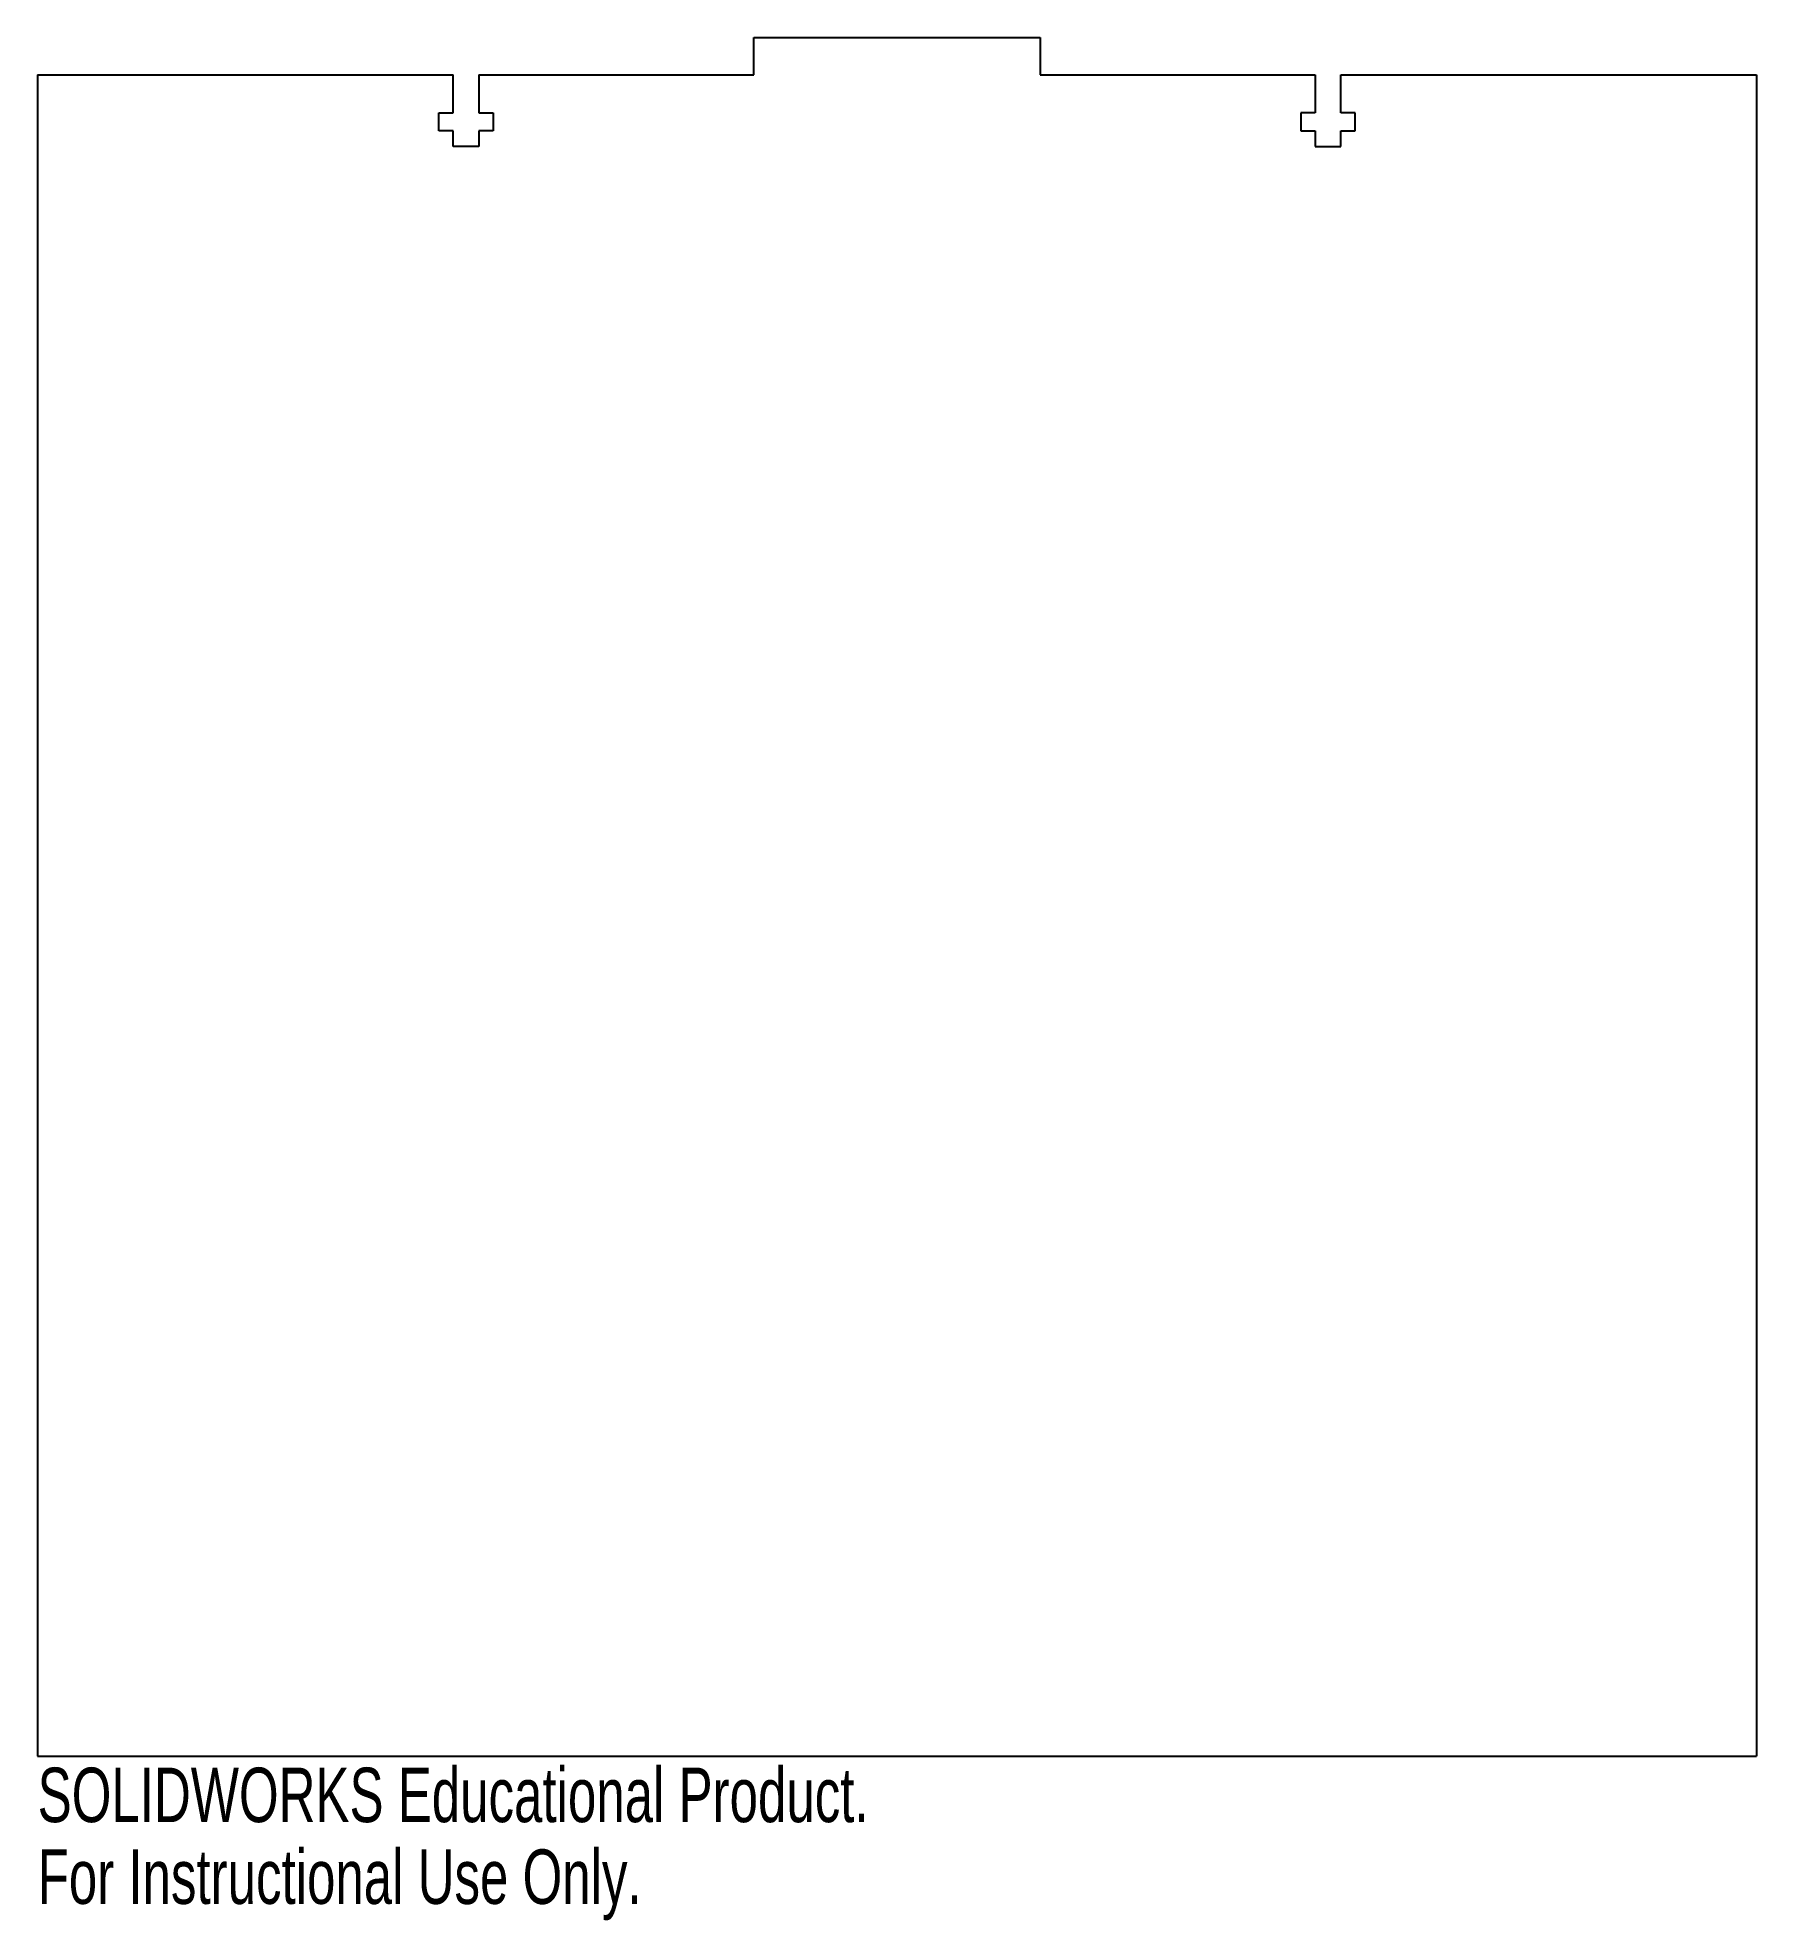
# Model space of a CAD drawing. Header units: inches. Extents: x 9.05 to 15.05, y 1.52 to 8.09.
import ezdxf

# ---------------------------------------------------------------- set-up
doc = ezdxf.new("R2010")
doc.units = ezdxf.units.IN
doc.header["$MEASUREMENT"] = 0
doc.styles.add('SLDTEXTSTYLE0', font='TXT', dxfattribs={"width": 0.7})

msp = doc.modelspace()

# ---------------------------------------------------------------- linework, layer by layer
at = {"color": 7, "linetype": 'Continuous'}
for p, q in [((11.5504, 7.9643), (11.5504, 8.0943)), ((11.5504, 8.0943), (12.5504, 8.0943)), ((12.5504, 8.0943), (12.5504, 7.9643)), ((9.0504, 7.9643), (10.5004, 7.9643)), ((9.0504, 7.9643), (9.0504, 2.0943)), ((10.5004, 7.8323), (10.5004, 7.9643)), ((10.5904, 7.9643), (10.5904, 7.8323)), ((10.5904, 7.9643), (11.5504, 7.9643)), ((12.5504, 7.9643), (13.5104, 7.9643)), ((13.5104, 7.9643), (13.5104, 7.8323)), ((13.6004, 7.8323), (13.6004, 7.9643)), ((13.6004, 7.9643), (15.0504, 7.9643)), ((15.0504, 7.9643), (15.0504, 2.0943)), ((10.4504, 7.8323), (10.5004, 7.8323)), ((10.4504, 7.7693), (10.4504, 7.8323)), ((10.5904, 7.8323), (10.6404, 7.8323)), ((10.6404, 7.8323), (10.6404, 7.7693)), ((13.5104, 7.8323), (13.4604, 7.8323)), ((13.4604, 7.8323), (13.4604, 7.7693)), ((13.6504, 7.8323), (13.6004, 7.8323)), ((13.6504, 7.7693), (13.6504, 7.8323)), ((10.5004, 7.7693), (10.4504, 7.7693)), ((10.5004, 7.7143), (10.5004, 7.7693)), ((10.5904, 7.7693), (10.5904, 7.7143)), ((10.6404, 7.7693), (10.5904, 7.7693)), ((13.4604, 7.7693), (13.5104, 7.7693)), ((13.5104, 7.7693), (13.5104, 7.7143)), ((13.6004, 7.7143), (13.6004, 7.7693)), ((13.6004, 7.7693), (13.6504, 7.7693)), ((10.5904, 7.7143), (10.5004, 7.7143)), ((13.5104, 7.7143), (13.6004, 7.7143)), ((9.0504, 2.0943), (15.0504, 2.0943))]:
    msp.add_line(p, q, dxfattribs=at)

# ---------------------------------------------------------------- texts
at = {"color": 7, "linetype": 'Continuous', "char_height": 0.1903, "attachment_point": 1, "style": 'SLDTEXTSTYLE0'}
for s, insert in [('SOLIDWORKS Educational Product.', (9.0504, 2.0542)), ('For Instructional Use Only.', (9.0504, 1.7687))]:
    msp.add_mtext(s, dxfattribs=dict(at, insert=insert))

doc.saveas('drawing.dxf')
